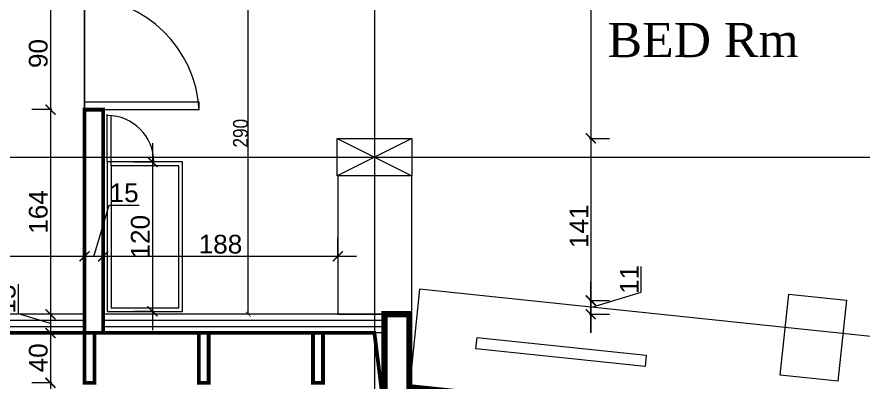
# Model space of a CAD drawing. Extents: x 250879 to 348495, y -51522 to -9360.
# Drawn here: x 284542 to 285221, y -23274 to -22981 of the extents above; entities that cross this region are included whole.
import ezdxf

# ---------------------------------------------------------------- set-up
doc = ezdxf.new("R2010")
doc.units = 0
doc.layers.get('0').update_dxf_attribs({"linetype": 'CONTINUOUS'})
doc.layers.get('DEFPOINTS').update_dxf_attribs({"color": 9, "linetype": 'CONTINUOUS'})
for name, color, linetype in [('AXIS', 1, 'CONTINUOUS'), ('COLUMN', 5, 'CONTINUOUS'), ('FURNITURE', 4, 'CONTINUOUS'), ('HATCH', 8, 'CONTINUOUS'), ('TEXT', 3, 'CONTINUOUS'), ('WALL', 7, 'CONTINUOUS')]:
    doc.layers.add(name, color=color, linetype=linetype)
doc.layers.add('dimention', color=151, linetype='CONTINUOUS', lineweight=13)
doc.styles.get("Standard").update_dxf_attribs({"font": 'sanss___.ttf', "height": 15})
doc.styles.add('style2', font='romantic.ttf', dxfattribs={"height": 50})
doc.styles.add('yon', font='ARIALN.TTF')
doc.dimstyles.new('CM', dxfattribs={"dimscale": 0, "dimtxt": 12, "dimasz": 0.4, "dimexe": 50, "dimexo": 1000, "dimgap": 0.03, "dimtad": 1, "dimdec": 0, "dimzin": 0, "dimdsep": 46, "dimtxsty": 'yon', "dimblk": 'Ar thick3', "dimcen": 3, "dimdle": 8, "dimse1": 1, "dimse2": 1, "dimclrd": 8, "dimclre": 8, "dimclrt": 30, "dimadec": 0, "dimazin": 0, "dimtfac": 1, "dimtdec": 0, "dimtix": 1, "dimtmove": 1, "dimatfit": 3, "dimfxl": 50, "dimtolj": 1, "dimtzin": 0, "dimlwd": 9, "dimarcsym": 0})
doc.dimstyles.new('STANDARD$0', dxfattribs={"dimscale": 0, "dimtxt": 12, "dimasz": 8, "dimexe": 15, "dimexo": 0.0625, "dimgap": 2, "dimtad": 1, "dimdec": 0, "dimzin": 0, "dimdsep": 46, "dimtxsty": 'Standard', "dimblk1": 'ARCHTICK', "dimblk2": 'ARCHTICK', "dimsah": 1, "dimcen": 0.09, "dimdle": 15, "dimclrd": 3, "dimclre": 3, "dimclrt": 3, "dimazin": 0, "dimtfac": 1, "dimtdec": 0, "dimtofl": 0, "dimtmove": 1, "dimatfit": 3, "dimldrblk": 'ARCHTICK', "dimfxl": 1.0455, "dimfxlon": 1, "dimtolj": 1, "dimtzin": 0, "dimarcsym": 0})

# ---------------------------------------------------------------- blocks, each defined once
blk = doc.blocks.new('COLUMN')
at = {"layer": 'AXIS'}
for p, q in [((236924.7, -9644.26), (236984.7, -9674.26)), ((236984.7, -9644.26), (236924.7, -9674.26))]:
    blk.add_line(p, q, dxfattribs=at)
at = {"layer": 'COLUMN'}
blk.add_lwpolyline([(236924.7, -9644.26), (236984.7, -9644.26), (236984.7, -9674.26), (236924.7, -9674.26)], close=True, dxfattribs=at)
blk = doc.blocks.new('_ARCHTICK')
at = {"color": 0, "linetype": 'ByBlock', "const_width": 0.15}
blk.add_lwpolyline([(-0.5, -0.5), (0.5, 0.5)], dxfattribs=at)
blk = doc.blocks.new('*D89')
at = {"layer": 'DEFPOINTS', "color": 0, "linetype": 'Continuous', "transparency": 16777216}
for p in [(285001.54, -22700.33), (284858.14, -23078.16), (285002.59, -23078.16)]:
    blk.add_point(p, dxfattribs=at)
at = {"layer": 'WALL', "color": 3, "linetype": 'Continuous', "lineweight": -2, "transparency": 16777216}
for p, q in [((285002.59, -22685.33), (285002.59, -23093.16)), ((285001.6, -22700.33), (285017.59, -22700.33)), ((285001.54, -23078.16), (285017.59, -23078.16))]:
    blk.add_line(p, q, dxfattribs=at)
at = {"layer": 'WALL', "color": 3, "linetype": 'Continuous', "lineweight": -2, "transparency": 16777216, "xscale": 8, "yscale": 8, "zscale": 8}
for p, rotation in [((285002.59, -22700.33), 90), ((285002.59, -23078.16), 270)]:
    blk.add_blockref('_ARCHTICK', p, dxfattribs=dict(at, rotation=rotation))
at = {"layer": 'WALL', "color": 3, "linetype": 'Continuous', "transparency": 16777216, "insert": (284992.85, -22889.25), "char_height": 15, "attachment_point": 5, "rotation": 90}
blk.add_mtext('\\A1;378', dxfattribs=at)
blk = doc.blocks.new('*D90')
at = {"layer": 'DEFPOINTS', "color": 0, "linetype": 'Continuous', "transparency": 16777216}
for p in [(284858.14, -23078.16), (284859.12, -23219.23), (285002.59, -23219.23)]:
    blk.add_point(p, dxfattribs=at)
at = {"layer": 'WALL', "color": 3, "linetype": 'Continuous', "lineweight": -2, "transparency": 16777216}
for p, q in [((285002.59, -23063.16), (285002.59, -23234.23)), ((285001.54, -23078.16), (285017.59, -23078.16)), ((285001.54, -23219.23), (285017.59, -23219.23))]:
    blk.add_line(p, q, dxfattribs=at)
at = {"layer": 'WALL', "color": 3, "linetype": 'Continuous', "lineweight": -2, "transparency": 16777216, "xscale": 8, "yscale": 8, "zscale": 8}
for p, rotation in [((285002.59, -23078.16), 90), ((285002.59, -23219.23), 270)]:
    blk.add_blockref('_ARCHTICK', p, dxfattribs=dict(at, rotation=rotation))
at = {"layer": 'WALL', "color": 3, "linetype": 'Continuous', "transparency": 16777216, "insert": (284993.09, -23148.69), "char_height": 15, "attachment_point": 5, "rotation": 90}
blk.add_mtext('\\A1;141', dxfattribs=at)
blk = doc.blocks.new('*D91')
at = {"layer": 'DEFPOINTS', "color": 0, "linetype": 'Continuous', "transparency": 16777216}
for p in [(284969.6, -23208.16), (285002.59, -23208.16), (284859.12, -23219.23)]:
    blk.add_point(p, dxfattribs=at)
at = {"layer": 'WALL', "color": 3, "linetype": 'Continuous', "lineweight": -2, "transparency": 16777216}
for p, q in [((285043.09, -23201.54), (285043.09, -23181.06)), ((285002.59, -23234.23), (285002.59, -23193.16)), ((285002.59, -23213.69), (285043.09, -23201.54)), ((285001.54, -23208.16), (285017.59, -23208.16)), ((285001.54, -23219.23), (285017.59, -23219.23))]:
    blk.add_line(p, q, dxfattribs=at)
at = {"layer": 'WALL', "color": 3, "linetype": 'Continuous', "lineweight": -2, "transparency": 16777216, "xscale": 8, "yscale": 8, "zscale": 8}
for p, rotation in [((285002.59, -23208.16), 90), ((285002.59, -23219.23), 270)]:
    blk.add_blockref('_ARCHTICK', p, dxfattribs=dict(at, rotation=rotation))
at = {"layer": 'WALL', "color": 3, "linetype": 'Continuous', "transparency": 16777216, "insert": (285033.59, -23191.3), "char_height": 15, "attachment_point": 5, "rotation": 90}
blk.add_mtext('\\A1;11', dxfattribs=at)
blk = doc.blocks.new('*D776')
at = {"layer": 'DEFPOINTS', "color": 0, "linetype": 'Continuous', "transparency": 16777216}
for p in [(284611.6, -23172.83), (284611.6, -23174.47), (284799.73, -23174.47)]:
    blk.add_point(p, dxfattribs=at)
at = {"layer": 'WALL', "color": 3, "linetype": 'Continuous', "lineweight": -2, "transparency": 16777216}
for p, q in [((284611.6, -23173.88), (284611.6, -23157.83)), ((284799.73, -23173.88), (284799.73, -23157.83)), ((284814.73, -23172.83), (284596.6, -23172.83))]:
    blk.add_line(p, q, dxfattribs=at)
at = {"layer": 'WALL', "color": 3, "linetype": 'Continuous', "lineweight": -2, "transparency": 16777216, "xscale": 8, "yscale": 8, "zscale": 8, "rotation": 180}
blk.add_blockref('_ARCHTICK', (284611.6, -23172.83), dxfattribs=at)
at = {"layer": 'WALL', "color": 3, "linetype": 'Continuous', "lineweight": -2, "transparency": 16777216, "xscale": 8, "yscale": 8, "zscale": 8}
blk.add_blockref('_ARCHTICK', (284799.73, -23172.83), dxfattribs=at)
at = {"layer": 'WALL', "color": 3, "linetype": 'Continuous', "transparency": 16777216, "insert": (284705.67, -23163.11), "char_height": 15, "attachment_point": 5}
blk.add_mtext('\\A1;188', dxfattribs=at)
blk = doc.blocks.new('*D777')
at = {"layer": 'DEFPOINTS', "color": 0, "linetype": 'Continuous', "transparency": 16777216}
for p in [(284655.71, -23097.13), (284651.19, -23216.98), (284655.71, -23216.98)]:
    blk.add_point(p, dxfattribs=at)
at = {"layer": 'WALL', "color": 3, "linetype": 'Continuous', "lineweight": -2, "transparency": 16777216}
for p, q in [((284651.19, -23082.13), (284651.19, -23231.98)), ((284652.24, -23097.13), (284636.19, -23097.13)), ((284652.24, -23216.98), (284636.19, -23216.98))]:
    blk.add_line(p, q, dxfattribs=at)
at = {"layer": 'WALL', "color": 3, "linetype": 'Continuous', "lineweight": -2, "transparency": 16777216, "xscale": 8, "yscale": 8, "zscale": 8}
for p, rotation in [((284651.19, -23097.13), 90), ((284651.19, -23216.98), 270)]:
    blk.add_blockref('_ARCHTICK', p, dxfattribs=dict(at, rotation=rotation))
at = {"layer": 'WALL', "color": 3, "linetype": 'Continuous', "transparency": 16777216, "insert": (284641.47, -23157.05), "char_height": 15, "attachment_point": 5, "rotation": 90}
blk.add_mtext('\\A1;120', dxfattribs=at)
blk = doc.blocks.new('*D1101')
at = {"layer": 'DEFPOINTS', "color": 0, "linetype": 'Continuous', "transparency": 16777216}
for p in [(284596.6, -22965.15), (284569.38, -23055.15), (284596.6, -23055.15)]:
    blk.add_point(p, dxfattribs=at)
at = {"layer": 'WALL', "color": 3, "linetype": 'Continuous', "lineweight": -2, "transparency": 16777216}
for p, q in [((284569.38, -22950.15), (284569.38, -23070.15)), ((284570.43, -22965.15), (284554.38, -22965.15)), ((284570.43, -23055.15), (284554.38, -23055.15))]:
    blk.add_line(p, q, dxfattribs=at)
at = {"layer": 'WALL', "color": 3, "linetype": 'Continuous', "lineweight": -2, "transparency": 16777216, "xscale": 8, "yscale": 8, "zscale": 8}
for p, rotation in [((284569.38, -22965.15), 90), ((284569.38, -23055.15), 270)]:
    blk.add_blockref('_ARCHTICK', p, dxfattribs=dict(at, rotation=rotation))
at = {"layer": 'WALL', "color": 3, "linetype": 'Continuous', "transparency": 16777216, "insert": (284559.65, -23010.15), "char_height": 15, "attachment_point": 5, "rotation": 90}
blk.add_mtext('\\A1;90', dxfattribs=at)
blk = doc.blocks.new('*D1102')
at = {"layer": 'DEFPOINTS', "color": 0, "linetype": 'Continuous', "transparency": 16777216}
for p in [(284596.6, -23055.15), (284569.38, -23219.23), (284596.6, -23219.23)]:
    blk.add_point(p, dxfattribs=at)
at = {"layer": 'WALL', "color": 3, "linetype": 'Continuous', "lineweight": -2, "transparency": 16777216}
for p, q in [((284569.38, -23040.15), (284569.38, -23234.23)), ((284570.43, -23055.15), (284554.38, -23055.15)), ((284570.43, -23219.23), (284554.38, -23219.23))]:
    blk.add_line(p, q, dxfattribs=at)
at = {"layer": 'WALL', "color": 3, "linetype": 'Continuous', "lineweight": -2, "transparency": 16777216, "xscale": 8, "yscale": 8, "zscale": 8}
for p, rotation in [((284569.38, -23055.15), 90), ((284569.38, -23219.23), 270)]:
    blk.add_blockref('_ARCHTICK', p, dxfattribs=dict(at, rotation=rotation))
at = {"layer": 'WALL', "color": 3, "linetype": 'Continuous', "transparency": 16777216, "insert": (284559.64, -23137.19), "char_height": 15, "attachment_point": 5, "rotation": 90}
blk.add_mtext('\\A1;164', dxfattribs=at)
blk = doc.blocks.new('*D1103')
at = {"layer": 'DEFPOINTS', "color": 0, "linetype": 'Continuous', "transparency": 16777216}
for p in [(284596.6, -23219.23), (284569.38, -23234.23), (284577.71, -23234.23)]:
    blk.add_point(p, dxfattribs=at)
at = {"layer": 'WALL', "color": 3, "linetype": 'Continuous', "lineweight": -2, "transparency": 16777216}
for p, q in [((284543.65, -23219.01), (284543.65, -23195.09)), ((284569.38, -23204.23), (284569.38, -23249.23)), ((284569.38, -23226.73), (284543.65, -23219.01)), ((284570.43, -23219.23), (284554.38, -23219.23)), ((284570.43, -23234.23), (284554.38, -23234.23))]:
    blk.add_line(p, q, dxfattribs=at)
at = {"layer": 'WALL', "color": 3, "linetype": 'Continuous', "lineweight": -2, "transparency": 16777216, "xscale": 8, "yscale": 8, "zscale": 8}
for p, rotation in [((284569.38, -23219.23), 90), ((284569.38, -23234.23), 270)]:
    blk.add_blockref('_ARCHTICK', p, dxfattribs=dict(at, rotation=rotation))
at = {"layer": 'WALL', "color": 3, "linetype": 'Continuous', "transparency": 16777216, "insert": (284533.93, -23207.05), "char_height": 15, "attachment_point": 5, "rotation": 90}
blk.add_mtext('\\A1;15', dxfattribs=at)
blk = doc.blocks.new('*D1104')
at = {"layer": 'DEFPOINTS', "color": 0, "linetype": 'Continuous', "transparency": 16777216}
for p in [(284577.71, -23234.23), (284569.38, -23274.21), (284596.6, -23274.21)]:
    blk.add_point(p, dxfattribs=at)
at = {"layer": 'WALL', "color": 3, "linetype": 'Continuous', "lineweight": -2, "transparency": 16777216}
for p, q in [((284569.38, -23219.23), (284569.38, -23289.21)), ((284570.43, -23234.23), (284554.38, -23234.23)), ((284570.43, -23274.21), (284554.38, -23274.21))]:
    blk.add_line(p, q, dxfattribs=at)
at = {"layer": 'WALL', "color": 3, "linetype": 'Continuous', "lineweight": -2, "transparency": 16777216, "xscale": 8, "yscale": 8, "zscale": 8}
for p, rotation in [((284569.38, -23234.23), 90), ((284569.38, -23274.21), 270)]:
    blk.add_blockref('_ARCHTICK', p, dxfattribs=dict(at, rotation=rotation))
at = {"layer": 'WALL', "color": 3, "linetype": 'Continuous', "transparency": 16777216, "insert": (284559.65, -23254.22), "char_height": 15, "attachment_point": 5, "rotation": 90}
blk.add_mtext('\\A1;40', dxfattribs=at)
blk = doc.blocks.new('Ar thick3')
at = {"layer": 'dimention'}
blk.add_line((0, 16.2), (0, -16.2), dxfattribs=at)
at = {"layer": 'dimention', "const_width": 1.5}
blk.add_lwpolyline([(-5, -5.1), (5, 4.9)], dxfattribs=at)
blk = doc.blocks.new('*D1313')
at = {"layer": 'DEFPOINTS', "color": 0, "linetype": 'Continuous', "transparency": 16777216}
for p in [(284728.01, -22928.88), (284773.63, -22928.88), (284718.13, -23219.23)]:
    blk.add_point(p, dxfattribs=at)
at = {"layer": 'WALL', "color": 8, "linetype": 'Continuous', "lineweight": 9, "transparency": 16777216}
blk.add_line((284728.01, -23218.83), (284728.01, -22929.28), dxfattribs=at)
at = {"layer": 'WALL', "color": 8, "linetype": 'Continuous', "lineweight": 9, "transparency": 16777216, "xscale": 0.4, "yscale": 0.4, "zscale": 0.4}
for p, rotation in [((284728.01, -22928.88), 90), ((284728.01, -23219.23), 270)]:
    blk.add_blockref('Ar thick3', p, dxfattribs=dict(at, rotation=rotation))
at = {"layer": 'WALL', "color": 30, "linetype": 'Continuous', "transparency": 16777216, "insert": (284721.85, -23074.05), "char_height": 12, "attachment_point": 5, "rotation": 90, "style": 'yon'}
blk.add_mtext('\\A1;290', dxfattribs=at)
blk = doc.blocks.new('*D1505')
at = {"layer": 'DEFPOINTS', "color": 0, "linetype": 'Continuous', "transparency": 16777216}
for p in [(284596.6, -23172.83), (284596.6, -23172.83), (284611.6, -23172.83)]:
    blk.add_point(p, dxfattribs=at)
at = {"layer": 'WALL', "color": 3, "linetype": 'Continuous', "lineweight": -2, "transparency": 16777216}
for p, q in [((284604.1, -23172.83), (284616.45, -23131.65)), ((284616.45, -23131.65), (284640.37, -23131.65)), ((284596.6, -23172.83), (284596.6, -23157.83)), ((284611.6, -23172.83), (284611.6, -23157.83)), ((284626.6, -23172.83), (284581.6, -23172.83))]:
    blk.add_line(p, q, dxfattribs=at)
at = {"layer": 'WALL', "color": 3, "linetype": 'Continuous', "lineweight": -2, "transparency": 16777216, "xscale": 8, "yscale": 8, "zscale": 8, "rotation": 180}
blk.add_blockref('_ARCHTICK', (284596.6, -23172.83), dxfattribs=at)
at = {"layer": 'WALL', "color": 3, "linetype": 'Continuous', "lineweight": -2, "transparency": 16777216, "xscale": 8, "yscale": 8, "zscale": 8}
blk.add_blockref('_ARCHTICK', (284611.6, -23172.83), dxfattribs=at)
at = {"layer": 'WALL', "color": 3, "linetype": 'Continuous', "transparency": 16777216, "insert": (284628.41, -23121.93), "char_height": 15, "attachment_point": 5}
blk.add_mtext('\\A1;15', dxfattribs=at)
blk = doc.blocks.new('*D1506')
at = {"layer": 'DEFPOINTS', "color": 0, "linetype": 'Continuous', "transparency": 16777216}
for p in [(284421.33, -23172.83), (284596.6, -23172.83), (284421.33, -23190.06)]:
    blk.add_point(p, dxfattribs=at)
at = {"layer": 'WALL', "color": 3, "linetype": 'Continuous', "lineweight": -2, "transparency": 16777216}
for p, q in [((284421.33, -23173.88), (284421.33, -23157.83)), ((284596.6, -23172.83), (284596.6, -23157.83)), ((284611.6, -23172.83), (284406.33, -23172.83))]:
    blk.add_line(p, q, dxfattribs=at)
at = {"layer": 'WALL', "color": 3, "linetype": 'Continuous', "lineweight": -2, "transparency": 16777216, "xscale": 8, "yscale": 8, "zscale": 8, "rotation": 180}
blk.add_blockref('_ARCHTICK', (284421.33, -23172.83), dxfattribs=at)
at = {"layer": 'WALL', "color": 3, "linetype": 'Continuous', "lineweight": -2, "transparency": 16777216, "xscale": 8, "yscale": 8, "zscale": 8}
blk.add_blockref('_ARCHTICK', (284596.6, -23172.83), dxfattribs=at)
at = {"layer": 'WALL', "color": 3, "linetype": 'Continuous', "transparency": 16777216, "insert": (284508.96, -23163.11), "char_height": 15, "attachment_point": 5}
blk.add_mtext('\\A1;175', dxfattribs=at)

msp = doc.modelspace()

# ---------------------------------------------------------------- linework, layer by layer
at = {"layer": 'AXIS'}
for p, q in [((284829.12367, -19817.07692), (284829.12367, -23531.69157)), ((283393.4716, -23093.16214), (285730.34537, -23093.16214))]:
    msp.add_line(p, q, dxfattribs=at)
at = {"layer": 'FURNITURE'}
for p, q in [((284596.60055, -23055.15107), (284688.5639, -23055.15107)), ((284614.93022, -23097.12731), (284614.93022, -23058.6359)), ((284617.93022, -23100.12731), (284617.93022, -23059.61662))]:
    msp.add_line(p, q, dxfattribs=at)
at = {"layer": 'FURNITURE', "flags": 128}
msp.add_lwpolyline([(284596.60055, -23055.15107), (284688.5639, -23055.15107), (284688.5639, -23049.15107), (284596.60055, -23049.15107), (284596.60055, -23055.15107)], dxfattribs=at)
at = {"layer": 'FURNITURE'}
for points in [[(284675.1913, -23216.97821), (284675.1913, -23097.12731), (284614.93022, -23097.12731), (284614.93022, -23216.97821)], [(284672.1913, -23213.97821), (284672.1913, -23100.12731), (284617.93022, -23100.12731), (284617.93022, -23213.97821)], [(284859.12367, -23108.16214), (284799.73003, -23108.16214), (284799.73003, -23219.22549), (284859.12367, -23219.22549)]]:
    msp.add_lwpolyline(points, close=True, dxfattribs=at)
at = {"layer": 'FURNITURE', "ltscale": 3}
for points in [[(284857.12692, -23277.79344), (285254.69389, -23319.51023), (285262.94727, -23240.85429), (284865.3803, -23199.1375)], [(285161.37025, -23203.01033), (285207.57321, -23207.85842), (285200.73613, -23273.01669), (285154.53318, -23268.1686)], [(284911.42163, -23237.74619), (285047.06212, -23251.97898), (285046.0923, -23261.22153), (284910.45181, -23246.98874)]]:
    msp.add_lwpolyline(points, close=True, dxfattribs=at)
at = {"layer": 'FURNITURE'}
for points in [[(284596.60055, -23219.22549), (284421.32787, -23219.22549)], [(284837.12692, -23219.22549), (284611.60055, -23219.22549)], [(284837.12692, -23234.22549), (284180.8015, -23234.22549)]]:
    msp.add_lwpolyline(points, dxfattribs=at)
for centre, radius, start, end in [((284593.11968, -23060.69264), 95.60496, 3.32290933, 87.91346445), ((284614.93022, -23097.12731), 37.30722, 0, 90)]:
    msp.add_arc(centre, radius, start, end, dxfattribs=at)
at = {"layer": 'HATCH', "linetype": 'ByBlock', "ltscale": 3}
msp.add_line((284596.60055, -23256.78907), (284596.60055, -22918.87686), dxfattribs=at)
at = {"layer": 'WALL', "ltscale": 3}
for p, q in [((284596.60055, -22473.78907), (284596.60055, -23219.22549)), ((284596.60055, -23092.83296), (284596.60055, -23049.15107)), ((284611.60055, -23055.15107), (284596.60055, -23055.15107)), ((284611.60055, -23055.15107), (284611.60055, -23219.22549)), ((284611.60055, -23092.83296), (284611.60055, -23055.15107))]:
    msp.add_line(p, q, dxfattribs=at)
at = {"layer": 'WALL', "color": 4, "linetype": 'Continuous', "const_width": 3}
msp.add_lwpolyline([(285366.60055, -22182.75067), (285366.60055, -22402.91526), (285426.23185, -22402.91526), (285426.23185, -22582.91526), (285366.60055, -22582.91526), (285366.60055, -22677.99755), (285454.23185, -22677.99755), (285497.5128, -23113.16214), (285410.6639, -23113.16214), (285410.6639, -23234.22549), (285289.60055, -23234.22549), (285289.60055, -23341.07439), (285063.36373, -23319.43392), (284837.12692, -23297.79344), (284829.12367, -23234.22549), (284180.8015, -23234.22549)], dxfattribs=at)
at = {"layer": 'WALL', "linetype": 'Continuous', "const_width": 3}
for points in [[(284611.60055, -23055.15107), (284611.60055, -23234.22549), (284596.60055, -23234.22549), (284596.60055, -23055.15107), (284611.60055, -23055.15107)], [(284596.60055, -23234.22549), (284596.60055, -23274.21329), (284596.60055, -23234.22549), (284596.60055, -23274.21329), (284604.60055, -23274.21329), (284604.60055, -23234.22549), (284596.60055, -23234.22549)], [(284688.23689, -23234.22549), (284688.23689, -23274.21329), (284688.23689, -23234.22549), (284688.23689, -23274.21329), (284696.23689, -23274.21329), (284696.23689, -23234.22549), (284688.23689, -23234.22549)], [(284779.87323, -23234.22549), (284779.87323, -23274.21329), (284779.87323, -23234.22549), (284779.87323, -23274.21329), (284787.87323, -23274.21329), (284787.87323, -23234.22549), (284779.87323, -23234.22549)]]:
    msp.add_lwpolyline(points, dxfattribs=at)
at = {"layer": 'WALL', "linetype": 'Continuous', "ltscale": 3, "const_width": 5}
msp.add_lwpolyline([(285289.60055, -23224.22549), (285289.60055, -23341.07439), (284837.12692, -23297.79344), (284837.12692, -23219.22549), (284837.12692, -23219.22549), (284857.12692, -23219.22549), (284857.12692, -23277.79344), (285269.60055, -23321.07439), (285269.60055, -23224.22549), (285289.60055, -23224.22549)], dxfattribs=at)
at = {"layer": 'WALL', "linetype": 'Continuous', "ltscale": 3}
for points in [[(284596.60055, -23224.22549), (284421.32787, -23224.22549)], [(284837.12692, -23224.22549), (284611.60055, -23224.22549)], [(284596.60055, -23229.22549), (284421.32787, -23229.22549)], [(284837.12692, -23229.22549), (284611.60055, -23229.22549)]]:
    msp.add_lwpolyline(points, dxfattribs=at)

# ---------------------------------------------------------------- block references
at = {"layer": 'WALL', "linetype": 'Continuous'}
msp.add_blockref('COLUMN', (47874.42419, -13433.90562), dxfattribs=at)

# ---------------------------------------------------------------- texts
at = {"layer": 'TEXT', "insert": (285016.1437, -22985.58947), "char_height": 27.44, "width": 455.7181, "attachment_point": 1, "style": 'style2'}
msp.add_mtext('BED Rm', dxfattribs=at)

# ---------------------------------------------------------------- dimensions: what is measured, and where the dimension line sits
at = {"layer": 'WALL', "linetype": 'Continuous'}
for base, p1, p2, dimstyle, picture, middle in [((285002.58582, -23078.16214), (285001.54032, -22700.33296), (284858.14067, -23078.16214), 'STANDARD$0', '*D89', (284992.84919, -22889.24755)), ((284728.0061, -22928.87686), (284718.12759, -23219.22549), (284773.63194, -22928.87686), 'CM', '*D1313', (284721.84922, -23074.05118)), ((284569.38004, -23055.15107), (284596.60055, -22965.15107), (284596.60055, -23055.15107), 'STANDARD$0', '*D1101', (284559.6537, -23010.15107)), ((284569.38004, -23219.22549), (284596.60055, -23055.15107), (284596.60055, -23219.22549), 'STANDARD$0', '*D1102', (284559.64341, -23137.18828)), ((285002.58582, -23219.22549), (284858.14067, -23078.16214), (284859.12367, -23219.22549), 'STANDARD$0', '*D90', (284993.08582, -23148.69381)), ((284651.19194, -23216.97821), (284655.70923, -23097.12731), (284655.70923, -23216.97821), 'STANDARD$0', '*D777', (284641.4656, -23157.05276)), ((285002.58582, -23208.16214), (284859.12367, -23219.22549), (284969.60055, -23208.16214), 'STANDARD$0', '*D91', (285033.58582, -23199.54381)), ((284569.38004, -23234.22549), (284596.60055, -23219.22549), (284577.70878, -23234.22549), 'STANDARD$0', '*D1103', (284533.92736, -23217.00759)), ((284569.38004, -23274.21329), (284577.70878, -23234.22549), (284596.60055, -23274.21329), 'STANDARD$0', '*D1104', (284559.6537, -23254.21939))]:
    dim = msp.add_linear_dim(base=base, p1=p1, p2=p2, angle=90, dimstyle=dimstyle, override={"dimscale": 1}, dxfattribs=at)
    dim.commit()
    dim.dimension.update_dxf_attribs({"geometry": picture, "text_midpoint": middle})
for base, p1, p2, picture, middle in [((284596.60055, -23172.83333), (284611.60055, -23172.83333), (284596.60055, -23172.83333), '*D1505', (284618.45425, -23121.92798)), ((284421.32787, -23172.83333), (284596.60055, -23172.83333), (284421.32787, -23190.05874), '*D1506', (284508.96421, -23163.10699)), ((284611.60055, -23172.83333), (284799.73003, -23174.46588), (284611.60055, -23174.46588), '*D776', (284705.66529, -23163.10699))]:
    dim = msp.add_linear_dim(base=base, p1=p1, p2=p2, dimstyle='STANDARD$0', override={"dimscale": 1}, dxfattribs=at)
    dim.commit()
    dim.dimension.update_dxf_attribs({"geometry": picture, "text_midpoint": middle})

doc.saveas('drawing.dxf')
